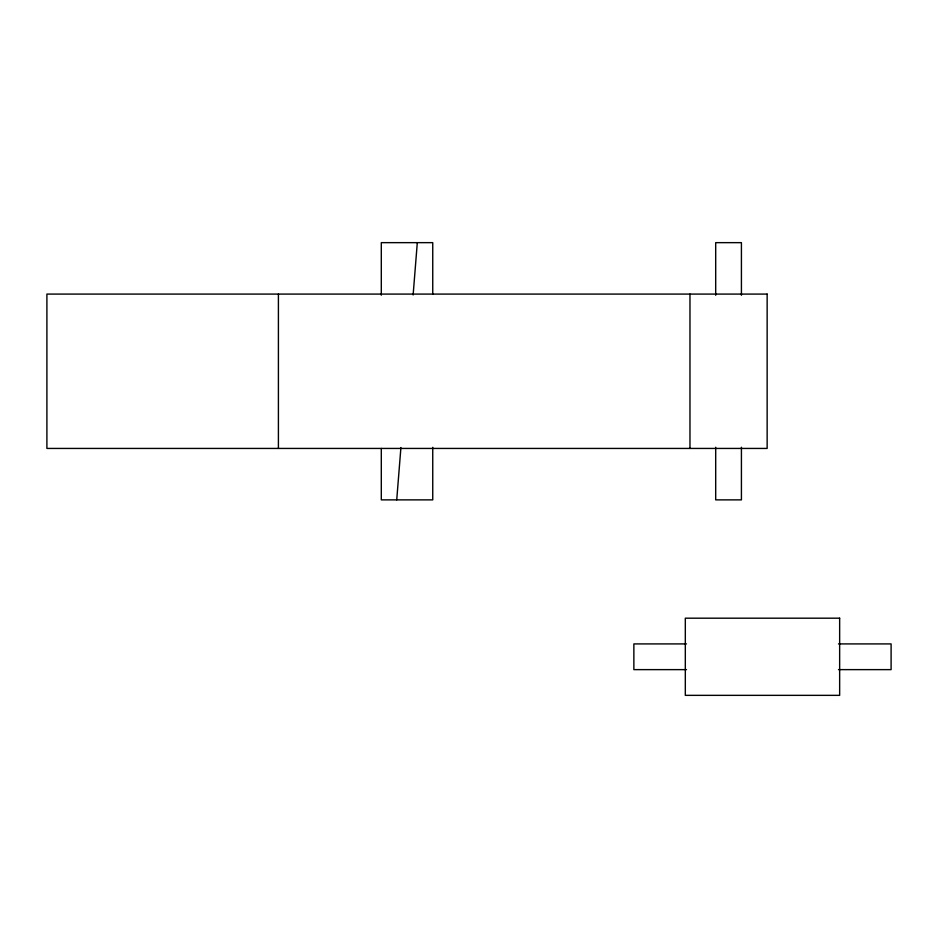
<?xml version="1.0" encoding="UTF-8"?>
<svg xmlns="http://www.w3.org/2000/svg" width="938" height="938" viewBox="0 0 938 938"><rect width="100%" height="100%" fill="white"/><g stroke="black" fill="none" stroke-linecap="round" stroke-linejoin="round"><path stroke-width="1.41" d="M396.727 499.872L400.913 447.555M413.13 294.966L417.304 242.649M686.487 643.914L633.865 643.914L633.865 669.626L686.487 669.626M838.49 643.914L891.1 643.914L891.1 669.626L838.49 669.626M741.419 295.259L741.419 242.649L715.694 242.649L715.694 295.259M741.419 447.262L741.419 499.872L715.694 499.872L715.694 447.262M689.969 294.086L689.969 448.434M432.746 294.086L432.746 242.649L381.297 242.649L381.297 295.189M432.746 447.332L432.746 499.872L381.297 499.872L381.297 448.434M278.41 294.086L278.41 448.434M767.143 294.086L46.9 294.086L46.9 448.434L767.143 448.434L767.143 294.086M839.651 618.189L685.315 618.189L685.315 695.351L839.651 695.351L839.651 618.189"/></g></svg>
